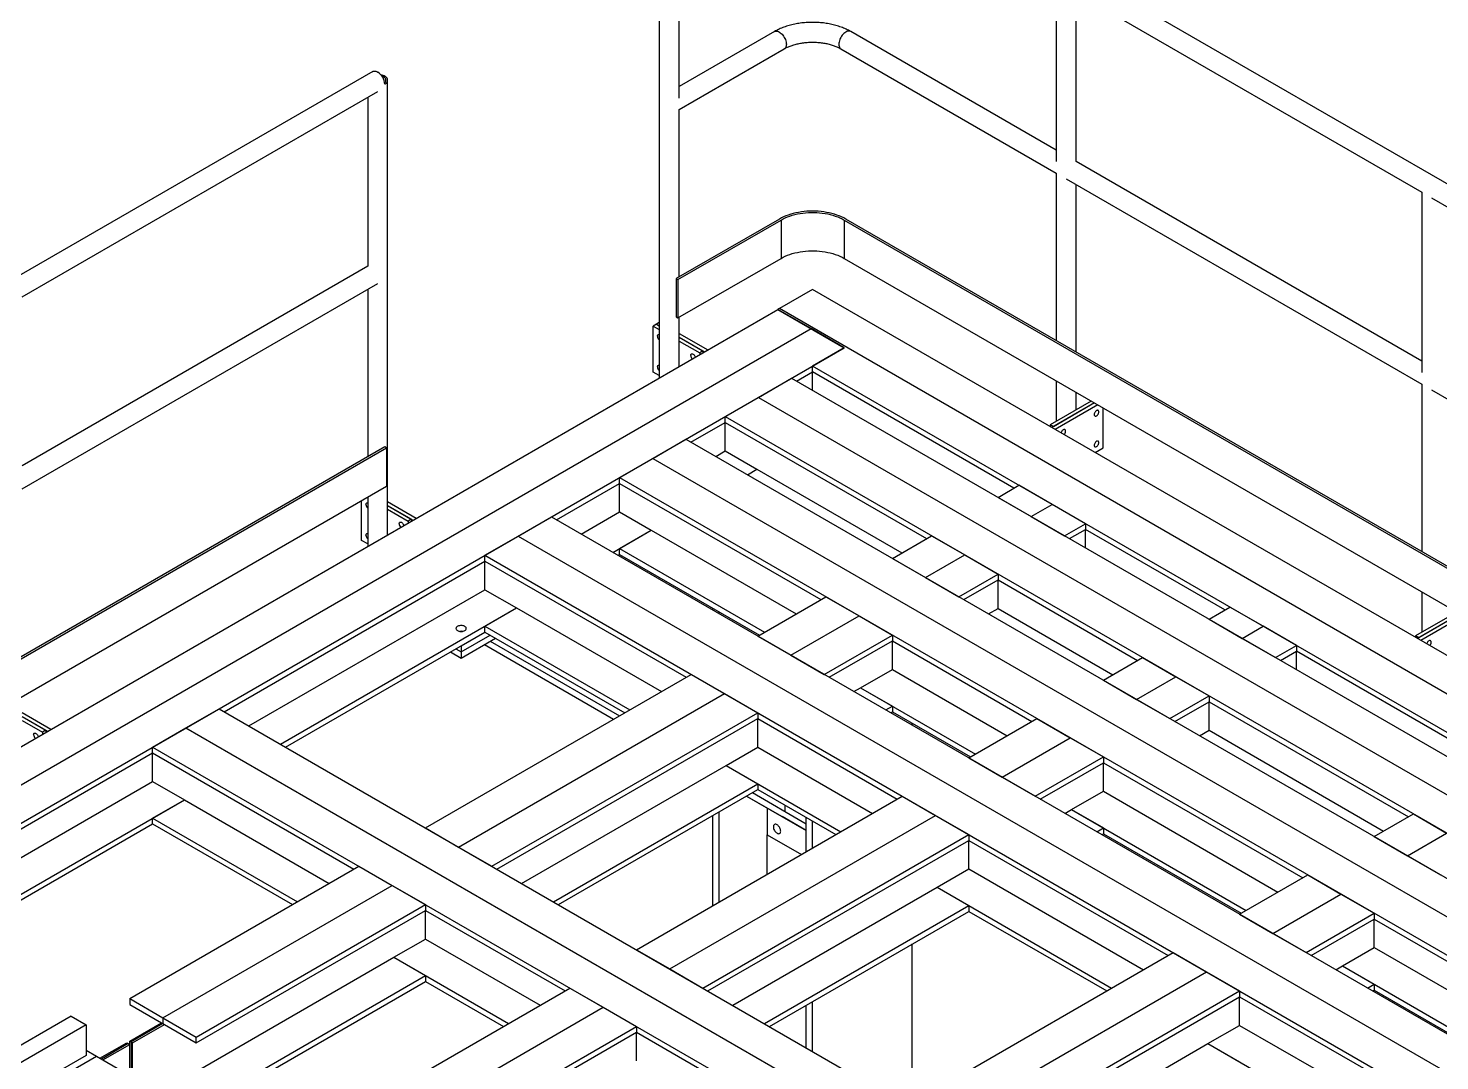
# Model space of a CAD drawing. Header units: millimetres. Extents: x 0 to 16187, y -20471 to 6290.
# Drawn here: x 711.2 to 861.4, y 2011.5 to 2121.3 of the extents above; entities that cross this region are included whole.
import ezdxf

# ---------------------------------------------------------------- set-up
doc = ezdxf.new("R2010")
doc.units = ezdxf.units.MM

msp = doc.modelspace()

# ---------------------------------------------------------------- linework, layer by layer
at = {"color": 7, "linetype": 'Continuous', "lineweight": 25}
for p, q in [((949.62123, 2054.26641), (798.68929, 2141.39757)), ((778.319, 2133.71994), (778.319, 2084.13963)), ((780.429, 2113.91556), (780.429, 2133.1108)), ((820.54265, 2126.34554), (820.54265, 2107.15029)), ((821.59773, 2125.73645), (859.43352, 2103.89431)), ((822.65265, 2107.15029), (822.65265, 2125.12746)), ((790.5633, 2120.98404), (780.429, 2115.13364)), ((820.54265, 2108.36837), (798.68929, 2120.98404)), ((780.429, 2112.69728), (791.61822, 2119.15668)), ((797.63437, 2119.15668), (820.54265, 2105.93202)), ((747.83284, 2116.72979), (566.30439, 2011.93565)), ((710.52443, 2092.75575), (748.36021, 2114.59789)), ((749.4153, 2067.45388), (749.4153, 2115.81611)), ((747.3053, 2113.9889), (747.3053, 2096.01173)), ((780.429, 2094.88612), (780.429, 2112.69728)), ((859.43352, 2085.91715), (822.65265, 2107.15029)), ((820.54265, 2105.93202), (820.54265, 2088.12085)), ((821.59773, 2105.32293), (859.43352, 2083.48079)), ((822.65265, 2086.90277), (822.65265, 2104.71394)), ((859.43352, 2103.89431), (859.43352, 2084.69907)), ((860.48861, 2103.28523), (898.32439, 2081.44309)), ((791.09076, 2101.04102), (780.12, 2094.70773)), ((780.29678, 2094.60568), (791.26754, 2100.93897)), ((791.26754, 2100.93897), (791.26754, 2096.85626)), ((797.98505, 2100.93897), (917.23522, 2032.09731)), ((797.98505, 2100.93897), (797.98505, 2096.85626)), ((917.412, 2032.19936), (798.16183, 2101.04102)), ((780.29678, 2090.52298), (791.26754, 2096.85626)), ((797.98505, 2096.85626), (913.69911, 2030.05596)), ((747.3053, 2096.01173), (710.52443, 2074.77858)), ((710.52443, 2072.34223), (748.36021, 2094.18437)), ((747.3053, 2093.57538), (747.3053, 2075.76421)), ((780.12, 2094.70773), (780.29678, 2094.60568)), ((780.12, 2094.70773), (780.12, 2090.62503)), ((780.29678, 2094.60568), (780.29678, 2090.52298)), ((794.6263, 2093.55363), (791.09076, 2091.51261)), ((909.15926, 2027.43516), (794.6263, 2093.55363)), ((606.76636, 1985.1044), (790.93166, 2091.42076)), ((780.12, 2090.62503), (780.29678, 2090.52298)), ((780.429, 2085.35771), (780.429, 2090.59931)), ((791.09076, 2091.51261), (790.93166, 2091.42076)), ((790.93166, 2091.42076), (798.00273, 2087.33872)), ((794.4672, 2089.37974), (790.93166, 2091.42076)), ((905.62372, 2025.39414), (791.09076, 2091.51261)), ((610.3019, 1983.06338), (794.4672, 2089.37974)), ((778.01759, 2089.86391), (777.66404, 2089.65981)), ((777.66404, 2089.65981), (778.319, 2089.28171)), ((777.66404, 2084.76057), (777.66404, 2089.65981)), ((778.319, 2090.03791), (778.01759, 2089.86391)), ((778.01759, 2089.86391), (778.319, 2089.68991)), ((798.00273, 2087.33872), (794.4672, 2089.37974)), ((780.429, 2088.88004), (783.47976, 2087.11887)), ((780.429, 2088.47184), (782.96734, 2087.00648)), ((780.429, 2088.47184), (783.12621, 2086.91477)), ((780.429, 2088.06363), (782.61379, 2086.80238)), ((613.83743, 1981.02236), (798.00273, 2087.33872)), ((782.96734, 2087.00648), (782.61379, 2086.80238)), ((782.61379, 2086.80238), (782.61379, 2086.61896)), ((782.96734, 2087.00648), (782.96734, 2086.82306)), ((798.00273, 2087.33872), (794.6263, 2085.38955)), ((778.319, 2084.38246), (777.66404, 2084.76057)), ((792.92933, 2083.7975), (794.6263, 2084.77714)), ((902.08819, 2023.35312), (794.6263, 2085.38955)), ((794.6263, 2084.77714), (794.6263, 2085.38955)), ((816.05155, 2072.40861), (794.6263, 2084.77714)), ((794.6263, 2082.81786), (794.6263, 2084.77714)), ((788.86338, 2082.06268), (792.39891, 2084.1037)), ((792.39891, 2084.1037), (899.8608, 2022.06727)), ((820.54265, 2083.83404), (820.54265, 2079.53207)), ((859.43352, 2083.48079), (859.43352, 2065.66963)), ((785.32784, 2080.02166), (788.86338, 2082.06268)), ((788.86338, 2082.06268), (896.32527, 2020.02625)), ((824.26867, 2081.68305), (819.88769, 2079.15396)), ((824.62223, 2081.47895), (820.08237, 2078.85815)), ((824.62223, 2081.47895), (820.24124, 2078.94986)), ((822.65265, 2080.75014), (822.65265, 2082.61597)), ((860.48861, 2082.87171), (898.32439, 2061.02957)), ((785.32784, 2080.02166), (892.78973, 2017.98523)), ((785.32784, 2079.40926), (785.32784, 2080.02166)), ((824.97578, 2081.27485), (820.43592, 2078.65405)), ((825.54454, 2076.70394), (825.54454, 2080.94651)), ((781.68633, 2077.30706), (785.32784, 2079.40926)), ((785.32784, 2079.40926), (806.75309, 2067.04073)), ((785.32784, 2076.36701), (785.32784, 2079.40926)), ((820.24124, 2078.94986), (819.88769, 2079.15396)), ((819.88769, 2079.15396), (819.88769, 2078.97054)), ((777.62038, 2075.57224), (781.15591, 2077.61326)), ((781.15591, 2077.61326), (888.6178, 2015.57683)), ((749.1063, 2076.8039), (598.51362, 1989.8686)), ((598.6904, 1989.76655), (749.28307, 2076.70185)), ((749.28307, 2076.70185), (749.1063, 2076.8039)), ((749.28307, 2076.70185), (749.28307, 2072.61915)), ((774.08484, 2073.53122), (777.62038, 2075.57224)), ((777.62038, 2075.57224), (885.08227, 2013.53581)), ((784.32128, 2075.78593), (785.32784, 2076.36701)), ((785.32784, 2076.36701), (788.70428, 2074.41784)), ((824.67925, 2076.20443), (825.54454, 2076.70394)), ((787.69771, 2073.83676), (788.70428, 2074.41784)), ((788.70428, 2074.41784), (804.11814, 2065.5196)), ((602.22651, 1987.7252), (749.28307, 2072.61915)), ((767.36742, 2069.04093), (774.08484, 2072.91881)), ((774.08484, 2073.53122), (881.54674, 2011.49479)), ((774.08484, 2072.91881), (774.08484, 2073.53122)), ((774.08484, 2072.91881), (795.51009, 2060.55028)), ((774.08484, 2069.87657), (774.08484, 2072.91881)), ((814.35458, 2071.42897), (816.58196, 2072.71481)), ((820.1175, 2070.67379), (816.58196, 2072.71481)), ((746.65034, 2066.85674), (746.65034, 2071.0993)), ((747.2191, 2071.42764), (747.3053, 2071.37788)), ((747.3053, 2071.4774), (747.3053, 2066.2358)), ((749.4153, 2070.97621), (752.46606, 2069.21504)), ((814.35458, 2071.42897), (817.89011, 2069.38795)), ((749.4153, 2070.56801), (751.95364, 2069.10265)), ((749.4153, 2070.56801), (752.11251, 2069.01094)), ((749.4153, 2070.1598), (751.60009, 2068.89855)), ((770.00237, 2067.5198), (774.08484, 2069.87657)), ((774.08484, 2069.87657), (777.46128, 2067.92739)), ((817.89011, 2069.38795), (820.1175, 2070.67379)), ((823.65303, 2068.63277), (820.1175, 2070.67379)), ((751.95364, 2069.10265), (751.60009, 2068.89855)), ((751.60009, 2068.89855), (751.60009, 2068.71513)), ((751.95364, 2069.10265), (751.95364, 2068.91923)), ((763.30147, 2067.30611), (766.837, 2069.34713)), ((766.837, 2069.34713), (874.29889, 2007.3107)), ((773.3788, 2065.57063), (777.46128, 2067.92739)), ((774.08484, 2065.97822), (777.46128, 2067.92739)), ((777.46128, 2067.92739), (792.87514, 2059.02916)), ((817.89011, 2069.38795), (821.42564, 2067.34693)), ((821.42564, 2067.34693), (823.65303, 2068.63277)), ((821.95606, 2067.04073), (823.65303, 2068.02037)), ((823.65303, 2068.63277), (823.65303, 2068.02037)), ((823.65303, 2066.06109), (823.65303, 2068.02037)), ((838.50219, 2059.44813), (823.65303, 2068.02037)), ((747.3053, 2066.47863), (746.65034, 2066.85674)), ((759.76593, 2065.26509), (763.30147, 2067.30611)), ((763.30147, 2067.30611), (870.76336, 2005.26968)), ((803.11158, 2064.93852), (807.28351, 2067.34693)), ((807.28351, 2067.34693), (810.81904, 2065.30591)), ((759.76593, 2065.26509), (867.22782, 2003.22866)), ((759.76593, 2064.65268), (759.76593, 2065.26509)), ((773.90922, 2065.26442), (774.08484, 2065.36581)), ((774.08484, 2065.97822), (789.49871, 2057.07998)), ((774.08484, 2065.36581), (774.08484, 2065.97822)), ((774.08484, 2065.36581), (788.96829, 2056.77378)), ((803.11158, 2064.93852), (806.64711, 2062.8975)), ((806.64711, 2062.8975), (810.81904, 2065.30591)), ((810.81904, 2065.30591), (814.35458, 2063.26489)), ((732.01208, 2048.63072), (759.76593, 2064.65268)), ((759.76593, 2064.65268), (781.19118, 2052.28415)), ((759.76593, 2061.61043), (759.76593, 2064.65268)), ((806.64711, 2062.8975), (810.18265, 2060.85648)), ((810.18265, 2060.85648), (814.35458, 2063.26489)), ((810.71306, 2060.55028), (814.35458, 2062.65248)), ((814.35458, 2063.26489), (814.35458, 2062.65248)), ((814.35458, 2059.61023), (814.35458, 2062.65248)), ((814.35458, 2062.65248), (829.20373, 2054.08025)), ((734.64703, 2047.1096), (759.76593, 2061.61043)), ((759.76593, 2061.61043), (763.14237, 2059.66126)), ((788.79267, 2056.67239), (796.04051, 2060.85648)), ((796.04051, 2060.85648), (799.57604, 2058.81546)), ((859.43352, 2061.38282), (859.43352, 2057.08084)), ((738.02346, 2045.16042), (763.14237, 2059.66126)), ((759.76593, 2057.71208), (763.14237, 2059.66126)), ((763.14237, 2059.66126), (778.55623, 2050.76302)), ((784.01969, 2059.42777), (784.01969, 2059.63054)), ((784.69145, 2059.03998), (784.69145, 2059.24275)), ((813.34801, 2059.02916), (814.35458, 2059.61023)), ((814.35458, 2059.61023), (826.56878, 2052.55912)), ((836.80522, 2058.46849), (839.0326, 2059.75433)), ((842.56814, 2057.71331), (839.0326, 2059.75433)), ((863.15954, 2059.23183), (858.77856, 2056.70274)), ((863.5131, 2059.02773), (858.97324, 2056.40693)), ((863.5131, 2059.02773), (859.13211, 2056.49864)), ((759.76593, 2057.71208), (775.1798, 2048.81385)), ((759.76593, 2057.09968), (759.76593, 2057.71208)), ((792.3282, 2054.63137), (799.57604, 2058.81546)), ((799.57604, 2058.81546), (803.11158, 2056.77444)), ((836.80522, 2058.46849), (840.34075, 2056.42747)), ((840.34075, 2056.42747), (842.56814, 2057.71331)), ((846.10367, 2055.67229), (842.56814, 2057.71331)), ((863.86665, 2058.82363), (859.3268, 2056.20282)), ((738.55388, 2044.85422), (759.76593, 2057.09968)), ((757.23802, 2055.64035), (759.76593, 2057.09968)), ((757.23802, 2054.98712), (760.33171, 2056.77306)), ((757.23802, 2054.33388), (760.89749, 2056.44645)), ((759.76593, 2057.09968), (774.64938, 2048.50765)), ((760.33776, 2056.12332), (774.08742, 2048.18323)), ((788.79267, 2056.67239), (792.3282, 2054.63137)), ((795.86373, 2052.59035), (803.11158, 2056.77444)), ((796.39415, 2052.28415), (803.11158, 2056.16204)), ((803.11158, 2056.77444), (803.11158, 2056.16204)), ((803.11158, 2053.11979), (803.11158, 2056.16204)), ((803.11158, 2056.16204), (817.96073, 2047.5898)), ((840.34075, 2056.42747), (843.87628, 2054.38645)), ((859.13211, 2056.49864), (858.77856, 2056.70274)), ((858.77856, 2056.70274), (858.77856, 2056.51932)), ((756.10647, 2054.98712), (757.23802, 2054.33388)), ((756.67225, 2055.31373), (757.23802, 2054.98712)), ((757.23802, 2055.64035), (757.23802, 2054.98712)), ((757.23802, 2054.98712), (757.23802, 2054.33388)), ((759.7123, 2055.76225), (773.46196, 2047.82216)), ((759.71276, 2055.76252), (773.46242, 2047.82243)), ((792.3282, 2054.63137), (795.86373, 2052.59035)), ((825.56222, 2051.97805), (829.73415, 2054.38645)), ((829.73415, 2054.38645), (833.26968, 2052.34543)), ((843.87628, 2054.38645), (846.10367, 2055.67229)), ((844.4067, 2054.08025), (846.10367, 2055.05989)), ((846.10367, 2055.67229), (846.10367, 2055.05989)), ((846.10367, 2053.10061), (846.10367, 2055.05989)), ((867.31679, 2042.81381), (846.10367, 2055.05989)), ((799.73514, 2051.17061), (803.11158, 2053.11979)), ((803.11158, 2053.11979), (815.32578, 2046.06868)), ((753.43733, 2036.26219), (781.7216, 2052.59035)), ((781.7216, 2052.59035), (785.25713, 2050.54933)), ((825.56222, 2051.97805), (829.09775, 2049.93703)), ((829.09775, 2049.93703), (833.26968, 2052.34543)), ((833.26968, 2052.34543), (836.80522, 2050.30441)), ((756.97286, 2034.22117), (785.25713, 2050.54933)), ((785.25713, 2050.54933), (788.79267, 2048.50831)), ((799.0291, 2050.76302), (799.73514, 2051.17061)), ((799.73514, 2051.17061), (803.11158, 2049.22144)), ((799.73514, 2051.17061), (811.94935, 2044.1195)), ((829.09775, 2049.93703), (832.63329, 2047.896)), ((832.63329, 2047.896), (836.80522, 2050.30441)), ((836.80522, 2050.30441), (836.80522, 2049.692)), ((710.52443, 2048.52499), (713.57519, 2046.76382)), ((727.94613, 2046.8959), (731.48166, 2048.93693)), ((731.48166, 2048.93693), (838.94355, 1986.9005)), ((760.50839, 2032.18015), (788.79267, 2048.50831)), ((788.79267, 2048.50831), (788.79267, 2047.89591)), ((802.40553, 2048.81385), (803.11158, 2049.22144)), ((802.93595, 2048.50765), (803.11158, 2048.60903)), ((803.11158, 2049.22144), (803.11158, 2048.60903)), ((803.11158, 2048.60903), (811.41893, 2043.8133)), ((833.1637, 2047.5898), (836.80522, 2049.692)), ((836.80522, 2046.64975), (836.80522, 2049.692)), ((836.80522, 2049.692), (858.01833, 2037.44593)), ((710.52443, 2048.11678), (713.06277, 2046.65143)), ((710.52443, 2048.11678), (713.22163, 2046.55972)), ((710.52443, 2047.70858), (712.70921, 2046.44733)), ((724.41059, 2044.85488), (727.94613, 2046.8959)), ((727.94613, 2046.8959), (835.40802, 1984.85947)), ((761.03881, 2031.87395), (788.79267, 2047.89591)), ((788.79267, 2044.85366), (788.79267, 2047.89591)), ((788.79267, 2047.89591), (803.64182, 2039.32367)), ((805.2329, 2047.18165), (805.2329, 2047.38442)), ((811.24331, 2043.71191), (818.49115, 2047.896)), ((818.49115, 2047.896), (822.02668, 2045.85498)), ((713.06277, 2046.65143), (712.70921, 2046.44733)), ((712.70921, 2046.44733), (712.70921, 2046.2639)), ((713.06277, 2046.65143), (713.06277, 2046.468)), ((814.77884, 2041.67089), (822.02668, 2045.85498)), ((822.02668, 2045.85498), (825.56222, 2043.81396)), ((835.79865, 2046.06868), (836.80522, 2046.64975)), ((836.80522, 2046.64975), (855.38338, 2035.92481)), ((688.52501, 2023.52617), (724.41059, 2044.24248)), ((724.41059, 2044.85488), (831.87248, 1982.81845)), ((724.41059, 2044.24248), (724.41059, 2044.85488)), ((724.41059, 2044.24248), (745.83584, 2031.87395)), ((724.41059, 2041.20023), (724.41059, 2044.24248)), ((785.41623, 2042.90448), (788.79267, 2044.85366)), ((788.79267, 2044.85366), (801.00687, 2037.80255)), ((763.67376, 2030.35282), (785.41623, 2042.90448)), ((785.41623, 2042.90448), (788.79267, 2040.95531)), ((785.41623, 2042.90448), (797.63044, 2035.85337)), ((811.24331, 2043.71191), (814.77884, 2041.67089)), ((818.31437, 2039.62987), (825.56222, 2043.81396)), ((818.84479, 2039.32367), (825.56222, 2043.20156)), ((825.56222, 2043.81396), (825.56222, 2043.20156)), ((825.56222, 2040.15931), (825.56222, 2043.20156)), ((825.56222, 2043.20156), (846.77533, 2030.95549)), ((691.15996, 2022.00505), (724.41059, 2041.20023)), ((724.41059, 2041.20023), (727.78703, 2039.25106)), ((767.05019, 2028.40365), (788.79267, 2040.95531)), ((788.79267, 2040.95531), (788.79267, 2040.3429)), ((814.77884, 2041.67089), (818.31437, 2039.62987)), ((767.58061, 2028.09744), (788.79267, 2040.3429)), ((775.88797, 2023.30171), (804.17224, 2039.62987)), ((787.60294, 2039.65609), (791.3736, 2037.47863)), ((787.6034, 2039.65636), (793.95454, 2035.98873)), ((788.2284, 2040.01716), (793.95454, 2036.71046)), ((788.79267, 2040.3429), (797.10002, 2035.54717)), ((804.17224, 2039.62987), (807.70777, 2037.58885)), ((822.18578, 2038.21014), (825.56222, 2040.15931)), ((825.56222, 2040.15931), (844.14039, 2029.43436)), ((694.53639, 2020.05587), (727.78703, 2039.25106)), ((724.41059, 2037.30188), (727.78703, 2039.25106)), ((727.78703, 2039.25106), (743.20089, 2030.35282)), ((784.69145, 2028.38385), (784.69145, 2037.97532)), ((789.78261, 2038.39738), (789.78261, 2035.53919)), ((791.6918, 2038.66927), (791.6918, 2038.01713)), ((821.47974, 2037.80255), (822.18578, 2038.21014)), ((822.18578, 2038.21014), (825.56222, 2036.26096)), ((822.18578, 2038.21014), (840.76395, 2027.48519)), ((695.06681, 2019.74967), (724.41059, 2036.68948)), ((724.41059, 2037.30188), (739.82446, 2028.40365)), ((724.41059, 2036.68948), (724.41059, 2037.30188)), ((724.41059, 2036.68948), (739.29404, 2028.09744)), ((779.4235, 2021.26069), (807.70777, 2037.58885)), ((784.01969, 2027.99606), (784.01969, 2037.58753)), ((793.95454, 2035.98868), (791.3736, 2037.47863)), ((793.95454, 2033.73132), (793.95454, 2037.36301)), ((794.6263, 2034.11912), (794.6263, 2036.97522)), ((807.70777, 2037.58885), (811.24331, 2035.54783)), ((854.37682, 2035.34373), (858.54875, 2037.75213)), ((858.54875, 2037.75213), (862.08428, 2035.71111)), ((753.43733, 2036.26219), (756.97286, 2034.22117)), ((782.95903, 2019.21967), (811.24331, 2035.54783)), ((783.48945, 2018.91347), (811.24331, 2034.93543)), ((789.78261, 2035.53919), (793.43441, 2033.43106)), ((789.80029, 2031.33313), (789.80029, 2035.52899)), ((811.24331, 2035.54783), (811.24331, 2034.93543)), ((811.24331, 2031.89318), (811.24331, 2034.93543)), ((811.24331, 2034.93543), (832.45642, 2022.68935)), ((824.85617, 2035.85337), (825.56222, 2036.26096)), ((825.38659, 2035.54717), (825.56222, 2035.64856)), ((825.56222, 2036.26096), (825.56222, 2035.64856)), ((825.56222, 2035.64856), (840.23353, 2027.17899)), ((854.37682, 2035.34373), (857.91235, 2033.30271)), ((857.91235, 2033.30271), (862.08428, 2035.71111)), ((756.97286, 2034.22117), (760.50839, 2032.18015)), ((721.97107, 2018.09711), (746.36626, 2032.18015)), ((746.36626, 2032.18015), (749.90179, 2030.13913)), ((807.86687, 2029.944), (811.24331, 2031.89318)), ((811.24331, 2031.89318), (829.82147, 2021.16823)), ((857.91235, 2033.30271), (861.44789, 2031.26169)), ((840.05791, 2027.0776), (847.30575, 2031.26169)), ((847.30575, 2031.26169), (850.84129, 2029.22067)), ((725.50661, 2016.05609), (749.90179, 2030.13913)), ((749.90179, 2030.13913), (753.43733, 2028.09811)), ((786.1244, 2017.39234), (807.86687, 2029.944)), ((807.86687, 2029.944), (811.24331, 2027.99483)), ((807.86687, 2029.944), (826.44504, 2019.21906)), ((843.59344, 2025.03658), (850.84129, 2029.22067)), ((850.84129, 2029.22067), (854.37682, 2027.17965)), ((729.04214, 2014.01507), (753.43733, 2028.09811)), ((729.04214, 2013.40266), (753.43733, 2027.4857)), ((753.43733, 2028.09811), (753.43733, 2027.4857)), ((753.43733, 2024.44345), (753.43733, 2027.4857)), ((753.43733, 2027.4857), (768.28648, 2018.91347)), ((789.50084, 2015.44317), (811.24331, 2027.99483)), ((790.03125, 2015.13697), (811.24331, 2027.38242)), ((811.24331, 2027.99483), (811.24331, 2027.38242)), ((811.24331, 2027.38242), (825.91462, 2018.91285)), ((840.05791, 2027.0776), (843.59344, 2025.03658)), ((847.12897, 2022.99556), (854.37682, 2027.17965)), ((847.65939, 2022.68935), (854.37682, 2026.56724)), ((854.37682, 2027.17965), (854.37682, 2026.56724)), ((854.37682, 2023.525), (854.37682, 2026.56724)), ((854.37682, 2026.56724), (869.22598, 2017.99501)), ((750.06089, 2022.49428), (753.43733, 2024.44345)), ((753.43733, 2024.44345), (765.65153, 2017.39234)), ((843.59344, 2025.03658), (847.12897, 2022.99556)), ((775.88797, 2023.30171), (779.4235, 2021.26069)), ((804.70257, 2006.6674), (832.98684, 2022.99556)), ((805.2329, 2006.97355), (805.2329, 2023.91269)), ((832.98684, 2022.99556), (836.52237, 2020.95454)), ((851.00038, 2021.57582), (854.37682, 2023.525)), ((854.37682, 2023.525), (866.59103, 2016.47388)), ((725.66571, 2008.41124), (750.06089, 2022.49428)), ((750.06089, 2022.49428), (753.43733, 2020.54511)), ((750.06089, 2022.49428), (762.2751, 2015.44317)), ((850.29434, 2021.16823), (851.00038, 2021.57582)), ((851.00038, 2021.57582), (854.37682, 2019.62665)), ((851.00038, 2021.57582), (863.21459, 2014.52471)), ((729.04214, 2006.46207), (753.43733, 2020.54511)), ((729.04214, 2005.84966), (753.43733, 2019.9327)), ((753.43733, 2020.54511), (753.43733, 2019.9327)), ((753.43733, 2019.9327), (761.74468, 2015.13697)), ((779.4235, 2021.26069), (782.95903, 2019.21967)), ((808.2381, 2004.62637), (836.52237, 2020.95454)), ((836.52237, 2020.95454), (840.05791, 2018.91352)), ((744.42171, 2005.13663), (768.8169, 2019.21967)), ((768.8169, 2019.21967), (772.35243, 2017.17865)), ((811.77364, 2002.58535), (840.05791, 2018.91352)), ((840.05791, 2018.91352), (840.05791, 2018.30111)), ((853.67078, 2019.21906), (854.37682, 2019.62665)), ((854.20119, 2018.91285), (854.37682, 2019.01424)), ((854.37682, 2019.62665), (854.37682, 2019.01424)), ((854.37682, 2019.01424), (862.68417, 2014.21851)), ((721.97107, 2018.09711), (725.50661, 2016.05609)), ((721.97107, 2018.09711), (721.97107, 2017.4847)), ((721.97107, 2017.4847), (725.34751, 2015.53553)), ((747.95725, 2003.09561), (772.35243, 2017.17865)), ((772.35243, 2017.17865), (775.88797, 2015.13763)), ((793.95454, 2012.8721), (793.95454, 2017.40183)), ((794.6263, 2012.4843), (794.6263, 2017.78963)), ((812.30405, 2002.27915), (840.05791, 2018.30111)), ((840.05791, 2015.25886), (840.05791, 2018.30111)), ((840.05791, 2018.30111), (854.90706, 2009.72888)), ((715.74853, 2016.22007), (693.65145, 2003.46369)), ((715.74853, 2016.22007), (717.33952, 2015.30161)), ((721.97107, 2013.58635), (725.34751, 2015.53553)), ((725.50661, 2015.44368), (722.13017, 2013.49451)), ((722.28927, 2013.40266), (725.66571, 2015.35184)), ((725.34751, 2015.53553), (725.50661, 2015.44368)), ((725.50661, 2016.05609), (729.04214, 2014.01507)), ((725.50661, 2016.05609), (725.50661, 2015.44368)), ((725.50661, 2015.44368), (725.66571, 2015.35184)), ((725.66571, 2015.35184), (729.04214, 2013.40266)), ((717.33952, 2015.30161), (695.24244, 2002.54523)), ((717.33952, 2015.30161), (717.33952, 2012.03544)), ((729.04214, 2013.40266), (729.04214, 2014.01507)), ((751.49278, 2001.05459), (775.88797, 2015.13763)), ((751.49278, 2000.44218), (775.88797, 2014.52522)), ((775.88797, 2015.13763), (775.88797, 2014.52522)), ((775.88797, 2011.48298), (775.88797, 2014.52522)), ((775.88797, 2014.52522), (797.10108, 2002.27915)), ((836.68147, 2013.30969), (840.05791, 2015.25886)), ((840.05791, 2015.25886), (852.27211, 2008.20775)), ((717.33952, 2012.60676), (718.43554, 2011.97405)), ((718.80686, 2011.75969), (721.65288, 2013.40266)), ((721.81198, 2013.31082), (718.96596, 2011.66785)), ((719.12506, 2011.576), (721.97107, 2013.21897)), ((721.65288, 2013.40266), (721.81198, 2013.31082)), ((721.81198, 2013.31082), (721.97107, 2013.21897)), ((721.97107, 2013.58635), (722.13017, 2013.49451)), ((721.97107, 2013.21897), (721.97107, 2013.58635)), ((721.97107, 2009.93303), (721.97107, 2013.21897)), ((722.13017, 2013.49451), (722.28927, 2013.40266)), ((722.13017, 2013.49451), (722.13017, 2006.55391)), ((722.28927, 2006.46207), (722.28927, 2013.40266)), ((814.939, 2000.75803), (836.68147, 2013.30969)), ((836.68147, 2013.30969), (840.05791, 2011.36051)), ((836.68147, 2013.30969), (848.89568, 2006.25858)), ((717.33952, 2012.03544), (712.4963, 2009.23951)), ((713.48579, 2009.11662), (718.43554, 2011.97405)), ((718.43554, 2011.97405), (721.97107, 2009.93303))]:
    msp.add_line(p, q, dxfattribs=at)
at = {"color": 7, "linetype": 'Continuous', "lineweight": 25, "flags": 128}
for points in [[(790.5633, 2120.98404), (790.63663, 2121.01596), (790.71776, 2121.03173), (790.80528, 2121.03104), (790.89768, 2121.01392), (790.99339, 2120.98066), (791.09076, 2120.93181)], [(791.09076, 2120.93181), (791.18813, 2120.86823), (791.28384, 2120.791), (791.37624, 2120.70144), (791.46376, 2120.60107), (791.5449, 2120.49163), (791.61826, 2120.37498), (791.6826, 2120.25312), (791.73682, 2120.12813), (791.77997, 2120.00215), (791.81134, 2119.87734), (791.83038, 2119.75583), (791.83676, 2119.63971), (791.83038, 2119.53095), (791.81134, 2119.43142), (791.77997, 2119.34283), (791.73682, 2119.26668), (791.6826, 2119.20428), (791.61826, 2119.15671), (791.61822, 2119.15668)], [(798.16183, 2120.93181), (798.06446, 2120.86823), (797.96875, 2120.791), (797.87635, 2120.70144), (797.78883, 2120.60107), (797.7077, 2120.49163), (797.63433, 2120.37498), (797.56999, 2120.25312), (797.51578, 2120.12813), (797.47262, 2120.00215), (797.44125, 2119.87734), (797.42221, 2119.75583), (797.41583, 2119.63971), (797.42221, 2119.53095), (797.44125, 2119.43142), (797.47262, 2119.34283), (797.51578, 2119.26668), (797.56999, 2119.20428), (797.63433, 2119.15671), (797.63437, 2119.15668)], [(798.68929, 2120.98404), (798.61596, 2121.01596), (798.53483, 2121.03173), (798.44731, 2121.03104), (798.35491, 2121.01392), (798.2592, 2120.98066), (798.16183, 2120.93181)], [(747.83284, 2116.72979), (747.90616, 2116.76171), (747.9873, 2116.77748), (748.07482, 2116.77679), (748.16722, 2116.75967), (748.26293, 2116.72641), (748.3603, 2116.67756)], [(749.1063, 2115.38546), (749.16064, 2115.4193), (749.24351, 2115.483), (749.31127, 2115.5524), (749.36276, 2115.62632), (749.3971, 2115.70348), (749.4137, 2115.78256), (749.41227, 2115.86223), (749.39284, 2115.9411), (749.35575, 2116.01783), (749.30163, 2116.09112), (749.23139, 2116.15969), (749.14626, 2116.22239), (749.04767, 2116.27814), (748.93733, 2116.32598), (748.81711, 2116.3651), (748.69405, 2116.39387)], [(749.09521, 2115.53984), (749.12685, 2115.57015), (749.17968, 2115.63563), (749.21583, 2115.70478), (749.23457, 2115.7762), (749.23551, 2115.84844), (749.21863, 2115.92001), (749.18428, 2115.98947), (749.13316, 2116.0554), (749.0663, 2116.11646), (748.98507, 2116.17141), (748.89112, 2116.21912), (748.80369, 2116.25292)], [(798.16183, 2101.04102), (797.94191, 2101.16053), (797.70989, 2101.27216), (797.46662, 2101.37549), (797.21299, 2101.47016), (796.94991, 2101.55581), (796.67836, 2101.63214), (796.39932, 2101.69887), (796.11381, 2101.75574), (795.82287, 2101.80256), (795.52757, 2101.83916), (795.22898, 2101.86539), (794.92819, 2101.88117), (794.6263, 2101.88644), (794.3244, 2101.88117), (794.02361, 2101.86539), (793.72502, 2101.83916), (793.42972, 2101.80256), (793.13878, 2101.75574), (792.85327, 2101.69887), (792.57423, 2101.63214), (792.30268, 2101.55581), (792.03961, 2101.47016), (791.78597, 2101.37549), (791.5427, 2101.27216), (791.31068, 2101.16053), (791.09076, 2101.04102)], [(791.26754, 2100.93897), (791.48506, 2101.05689), (791.71499, 2101.1667), (791.9564, 2101.26795), (792.20835, 2101.36025), (792.46984, 2101.44324), (792.73984, 2101.51659), (793.01729, 2101.58), (793.30109, 2101.63324), (793.59012, 2101.67608), (793.88323, 2101.70836), (794.17928, 2101.72995), (794.47709, 2101.74076), (794.7755, 2101.74076), (795.07331, 2101.72995), (795.36936, 2101.70836), (795.66248, 2101.67608), (795.9515, 2101.63324), (796.2353, 2101.58), (796.51275, 2101.51659), (796.78275, 2101.44324), (797.04424, 2101.36025), (797.29619, 2101.26795), (797.5376, 2101.1667), (797.76753, 2101.05689), (797.98505, 2100.93897)], [(791.26754, 2096.85626), (791.48506, 2096.97419), (791.71499, 2097.08399), (791.9564, 2097.18525), (792.20835, 2097.27755), (792.46984, 2097.36054), (792.73984, 2097.43389), (793.01729, 2097.4973), (793.30109, 2097.55053), (793.59012, 2097.59337), (793.88323, 2097.62565), (794.17928, 2097.64724), (794.47709, 2097.65806), (794.7755, 2097.65806), (795.07331, 2097.64724), (795.36936, 2097.62565), (795.66248, 2097.59337), (795.9515, 2097.55053), (796.2353, 2097.4973), (796.51275, 2097.43389), (796.78275, 2097.36054), (797.04424, 2097.27755), (797.29619, 2097.18525), (797.5376, 2097.08399), (797.76753, 2096.97419), (797.98505, 2096.85626)], [(778.12366, 2088.57794), (778.12987, 2088.63795), (778.14817, 2088.68779), (778.17765, 2088.72495), (778.21684, 2088.74758), (778.26377, 2088.75454), (778.31608, 2088.74548), (778.319, 2088.74454)], [(781.65919, 2086.53692), (781.6654, 2086.59693), (781.6837, 2086.64677), (781.71319, 2086.68393), (781.75238, 2086.70656), (781.7993, 2086.71352), (781.85161, 2086.70446), (781.90668, 2086.67983), (781.96175, 2086.64088), (782.01406, 2086.58954), (782.06099, 2086.52841), (782.10018, 2086.46053), (782.12966, 2086.38932), (782.14202, 2086.34661)], [(778.12366, 2085.31177), (778.12987, 2085.37179), (778.14817, 2085.42162), (778.17765, 2085.45879), (778.21684, 2085.48142), (778.26377, 2085.48838), (778.31608, 2085.47932), (778.319, 2085.47838)], [(825.08492, 2080.52132), (825.07872, 2080.58133), (825.06041, 2080.63117), (825.03093, 2080.66833), (824.99174, 2080.69096), (824.94481, 2080.69792), (824.8925, 2080.68886), (824.83743, 2080.66423), (824.78236, 2080.62528), (824.73005, 2080.57394), (824.68313, 2080.5128), (824.64394, 2080.44493), (824.61445, 2080.37372), (824.59615, 2080.30275), (824.58995, 2080.23557), (824.59615, 2080.17556), (824.61445, 2080.12572), (824.64394, 2080.08856), (824.68313, 2080.06593), (824.73005, 2080.05897), (824.78236, 2080.06803), (824.83743, 2080.09266), (824.8925, 2080.13161), (824.94481, 2080.18295), (824.99174, 2080.24408), (825.03093, 2080.31196), (825.06041, 2080.38317), (825.07872, 2080.45414), (825.08492, 2080.52132)], [(821.54939, 2078.4803), (821.54318, 2078.54031), (821.52488, 2078.59015), (821.49539, 2078.62731), (821.45621, 2078.64994), (821.40928, 2078.6569), (821.35697, 2078.64784), (821.3019, 2078.62321), (821.24683, 2078.58426), (821.19452, 2078.53292), (821.14759, 2078.47178), (821.10841, 2078.40391), (821.07892, 2078.3327), (821.06656, 2078.28999)], [(825.08492, 2077.25515), (825.07872, 2077.31516), (825.06041, 2077.365), (825.03093, 2077.40217), (824.99174, 2077.4248), (824.94481, 2077.43176), (824.8925, 2077.4227), (824.83743, 2077.39807), (824.78236, 2077.35911), (824.73005, 2077.30778), (824.68313, 2077.24664), (824.64394, 2077.17877), (824.61445, 2077.10756), (824.59615, 2077.03659), (824.58995, 2076.96941), (824.59615, 2076.9094), (824.61445, 2076.85956), (824.64394, 2076.82239), (824.68313, 2076.79976), (824.73005, 2076.7928), (824.78236, 2076.80187), (824.83743, 2076.82649), (824.8925, 2076.86545), (824.94481, 2076.91678), (824.99174, 2076.97792), (825.03093, 2077.0458), (825.06041, 2077.117), (825.07872, 2077.18798), (825.08492, 2077.25515)], [(747.10996, 2070.67411), (747.11616, 2070.73412), (747.13447, 2070.78396), (747.16395, 2070.82112), (747.20314, 2070.84375), (747.25006, 2070.85071), (747.30237, 2070.84165), (747.3053, 2070.84071)], [(750.64549, 2068.63309), (750.6517, 2068.6931), (750.67, 2068.74294), (750.69949, 2068.7801), (750.73867, 2068.80273), (750.7856, 2068.80969), (750.83791, 2068.80063), (750.89298, 2068.776), (750.94805, 2068.73705), (751.00036, 2068.68571), (751.04728, 2068.62458), (751.08647, 2068.5567), (751.11596, 2068.48549), (751.12832, 2068.44278)], [(747.10996, 2067.40794), (747.11616, 2067.46796), (747.13447, 2067.51779), (747.16395, 2067.55496), (747.20314, 2067.57759), (747.25006, 2067.58455), (747.30237, 2067.57549), (747.3053, 2067.57455)], [(757.62693, 2057.25286), (757.69013, 2057.29655), (757.73879, 2057.34606), (757.77135, 2057.39979), (757.78678, 2057.45601), (757.78457, 2057.51292), (757.76479, 2057.56868), (757.72808, 2057.62151), (757.67562, 2057.66971), (757.60909, 2057.71173), (757.53064, 2057.74621), (757.44279, 2057.77205), (757.34835, 2057.78842), (757.25037, 2057.7948), (757.15199, 2057.79097), (757.05637, 2057.77706), (756.9666, 2057.75352), (756.88554, 2057.7211), (756.81582, 2057.68085), (756.75967, 2057.63406), (756.71889, 2057.58223), (756.6948, 2057.52704), (756.68816, 2057.47024), (756.6992, 2057.41368), (756.72756, 2057.35916), (756.77233, 2057.30844), (756.83206, 2057.26315), (756.90484, 2057.22475), (756.98833, 2057.19447), (757.07985, 2057.17327), (757.17644, 2057.16186), (757.27502, 2057.16058), (757.37241, 2057.16948), (757.46548, 2057.18828), (757.55124, 2057.21638), (757.62693, 2057.25286)], [(860.44026, 2056.02907), (860.43405, 2056.08908), (860.41575, 2056.13892), (860.38627, 2056.17609), (860.34708, 2056.19872), (860.30015, 2056.20568), (860.24784, 2056.19662), (860.19277, 2056.17199), (860.1377, 2056.13303), (860.08539, 2056.0817), (860.03847, 2056.02056), (859.99928, 2055.95269), (859.96979, 2055.88148), (859.95743, 2055.83877)], [(711.75462, 2046.18186), (711.76082, 2046.24188), (711.77913, 2046.29171), (711.80861, 2046.32888), (711.8478, 2046.35151), (711.89472, 2046.35847), (711.94703, 2046.34941), (712.00211, 2046.32478), (712.05718, 2046.28582), (712.10949, 2046.23449), (712.15641, 2046.17335), (712.1956, 2046.10548), (712.22508, 2046.03427), (712.23745, 2045.99156)], [(790.84327, 2036.6008), (790.77383, 2036.63367), (790.70662, 2036.65105), (790.6438, 2036.65238), (790.5874, 2036.63762), (790.53921, 2036.60724), (790.5008, 2036.56222), (790.4734, 2036.504), (790.45789, 2036.43446), (790.45476, 2036.35584), (790.46412, 2036.27065), (790.48566, 2036.18164), (790.5187, 2036.09166), (790.56217, 2036.00362), (790.61468, 2035.92034), (790.67453, 2035.84449), (790.73981, 2035.77851), (790.80841, 2035.72453), (790.87814, 2035.68428), (790.94674, 2035.65906), (791.01202, 2035.64966), (791.07187, 2035.65641), (791.12438, 2035.67907), (791.16785, 2035.71692), (791.20089, 2035.76875), (791.22243, 2035.83288), (791.23179, 2035.90726), (791.22866, 2035.9895), (791.21315, 2036.07695), (791.18575, 2036.16681), (791.14734, 2036.25618), (791.09915, 2036.34219), (791.04275, 2036.42207), (790.97993, 2036.49327), (790.91272, 2036.55349), (790.84327, 2036.6008)]]:
    msp.add_lwpolyline(points, dxfattribs=at)
at = {"color": 7, "linetype": 'Continuous', "lineweight": 25}
for centre, radius, start, end in [((747.48664, 2115.31175), 1.62133, 2.6054785, 57.3945217), ((778.66602, 2088.60338), 0.54295, 182.6860962, 230.2734614), ((782.20296, 2086.56316), 0.54439, 182.7629152, 226.767558), ((778.66602, 2085.33722), 0.54295, 182.6860962, 230.2734615), ((821.00563, 2078.50654), 0.54439, 313.232442, 357.2370848), ((747.65231, 2070.69955), 0.54295, 182.6860962, 230.2734615), ((751.18925, 2068.65933), 0.54439, 182.7629152, 226.767558), ((747.65231, 2067.43339), 0.54295, 182.6860962, 230.2734615), ((757.23802, 2056.24516), 0.93736, 81.0727182, 98.9272818), ((757.23802, 2056.24453), 0.93798, 81.078761, 98.9212388), ((859.8965, 2056.05531), 0.54439, 313.232442, 357.2370848), ((712.29838, 2046.20811), 0.54439, 182.7629152, 226.767558)]:
    msp.add_arc(centre, radius, start, end, dxfattribs=at)
for points, knots in [([(798.68929, 2120.98404), (798.64639, 2121.00837), (798.52446, 2121.07752), (798.31571, 2121.18454), (798.06068, 2121.30222), (797.79699, 2121.4106), (797.52553, 2121.5097), (797.24705, 2121.59939), (796.96229, 2121.67956), (796.67199, 2121.75015), (796.37689, 2121.8111), (796.07769, 2121.86235), (795.77511, 2121.90387), (795.46987, 2121.93563), (795.16268, 2121.95759), (794.85426, 2121.96974), (794.54532, 2121.97208), (794.23657, 2121.9646), (793.92875, 2121.9473), (793.62256, 2121.92022), (793.31873, 2121.88336), (793.01794, 2121.83675), (792.72089, 2121.78044), (792.42827, 2121.71447), (792.14077, 2121.63886), (791.85907, 2121.55367), (791.58388, 2121.45893), (791.31581, 2121.35475), (791.05585, 2121.24098), (790.80352, 2121.11838), (790.64351, 2121.02889), (790.5633, 2120.98404)], [0, 0, 0, 0, 0.019169212, 0.054483675, 0.089761973, 0.1250081, 0.160203016, 0.195335959, 0.230402543, 0.265403139, 0.300341551, 0.335224004, 0.370058386, 0.404853711, 0.439619733, 0.474366698, 0.509105164, 0.543845893, 0.578597006, 0.613368584, 0.648171566, 0.683016796, 0.717914883, 0.752875993, 0.787909542, 0.823023733, 0.858224904, 0.893516614, 0.928898421, 0.964364289, 1, 1, 1, 1]), ([(791.61822, 2119.15668), (791.64562, 2119.17222), (791.72546, 2119.2175), (791.86695, 2119.28996), (792.04602, 2119.37217), (792.23627, 2119.44968), (792.43678, 2119.52195), (792.64681, 2119.5884), (792.8655, 2119.64853), (793.09192, 2119.7019), (793.32511, 2119.74809), (793.56407, 2119.78679), (793.80775, 2119.81771), (794.0551, 2119.84063), (794.30503, 2119.85538), (794.55644, 2119.86185), (794.80822, 2119.85999), (795.05927, 2119.84982), (795.30844, 2119.83139), (795.55465, 2119.80483), (795.79679, 2119.77032), (796.03381, 2119.7281), (796.26466, 2119.67847), (796.48833, 2119.6218), (796.70385, 2119.5585), (796.91027, 2119.48905), (797.10679, 2119.41402), (797.2923, 2119.33393), (797.46998, 2119.24841), (797.57881, 2119.18769), (797.63437, 2119.15668)], [0, 0, 0, 0, 0.018543658, 0.054032016, 0.08964728, 0.125412405, 0.161330055, 0.197396311, 0.233602634, 0.269937307, 0.306386473, 0.342934879, 0.379566395, 0.416264364, 0.453011837, 0.489791708, 0.526586799, 0.563378618, 0.600145478, 0.636870165, 0.673535515, 0.710124488, 0.746620301, 0.783006646, 0.819268027, 0.855390258, 0.891361167, 0.927171588, 0.962816714, 1, 1, 1, 1])]:
    msp.add_open_spline(points, degree=3, knots=knots, dxfattribs=at)

doc.saveas('drawing.dxf')
